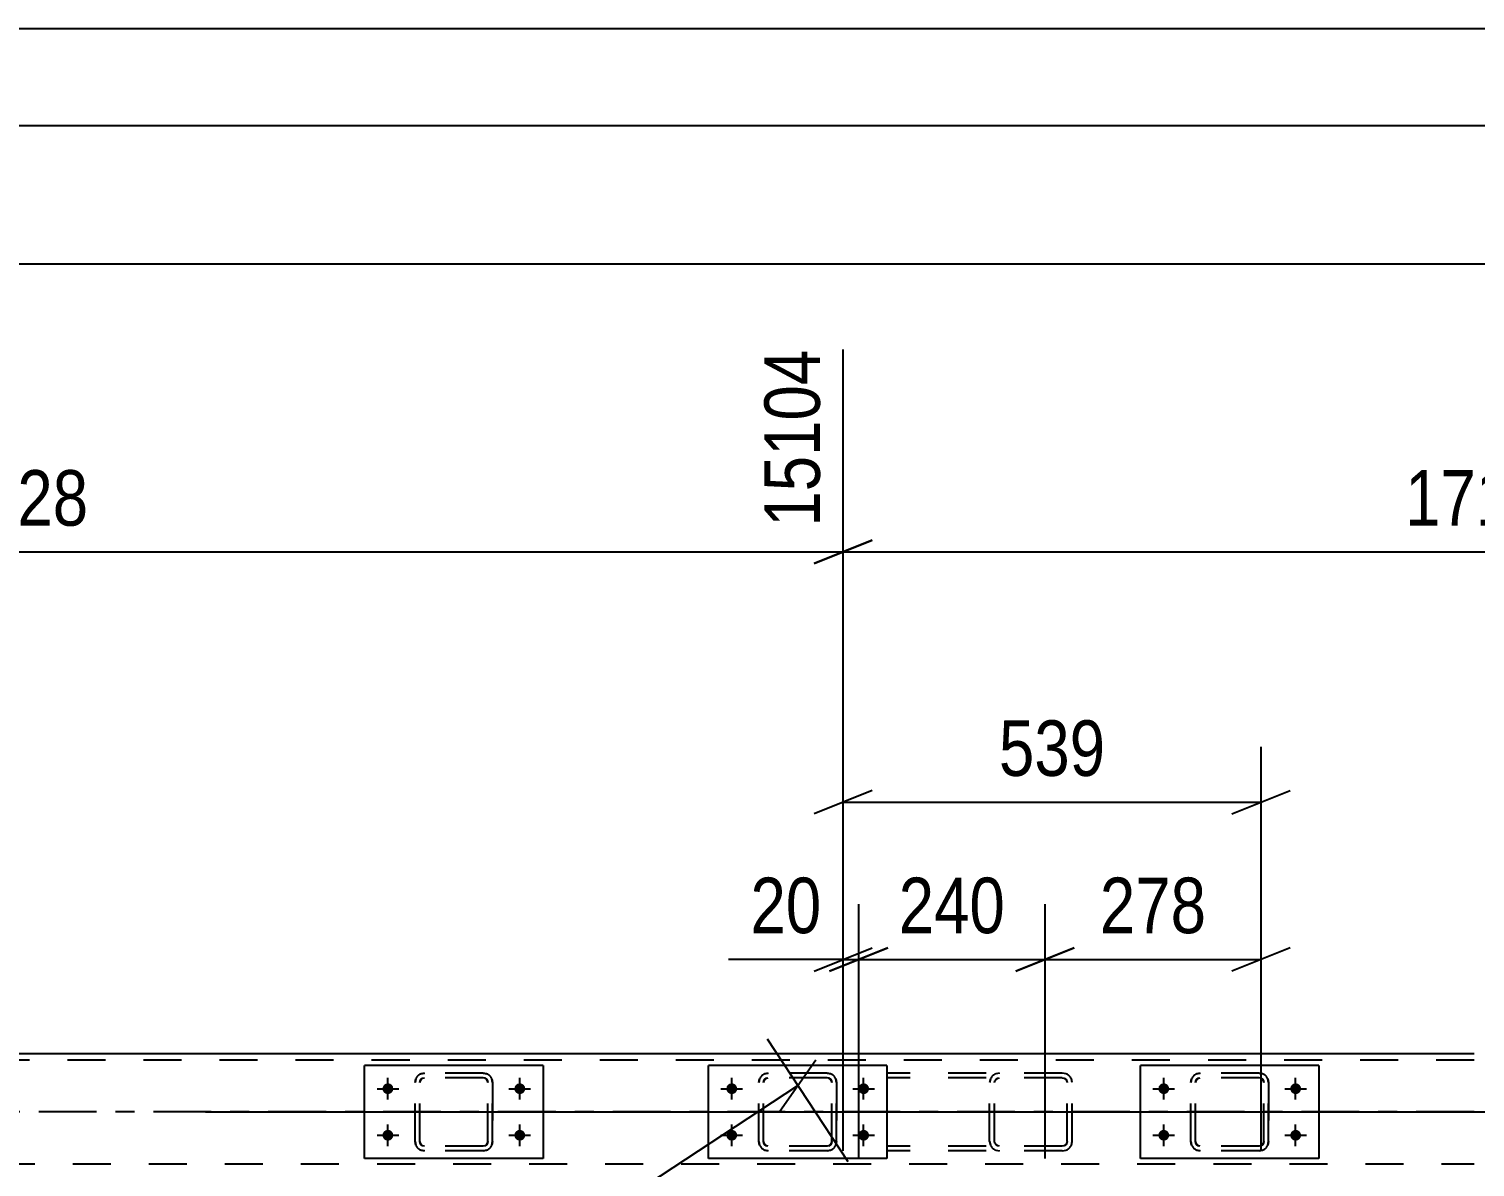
# Model space of a CAD drawing. Header units: millimetres. Extents: x -853 to 336, y -866 to -25.
# Drawn here: x -229.4 to -154.9, y -83.7 to -25.1 of the extents above; entities that cross this region are included whole.
import ezdxf

# ---------------------------------------------------------------- set-up
doc = ezdxf.new("R2010")
doc.units = ezdxf.units.MM
doc.linetypes.add('DXK_LINE_DOT2', pattern=[3.9198, 1.9599, -1.9599])
doc.linetypes.add('DXK_LINE_DOT3', pattern=[5.9187, 2.979, -0.9799, 0.9799, -0.9799])
doc.styles.add('Arial Narrow', font='ARIALN.TTF', dxfattribs={"height": 0.2})

# ---------------------------------------------------------------- blocks, each defined once
blk = doc.blocks.new('Unknown-570393679-1134')
at = {"color": 5, "linetype": 'Continuous'}
for p, q in [((336.325, -25.051), (-852.675, -25.051)), ((331.325, -30.051), (-847.675, -30.051))]:
    blk.add_line(p, q, dxfattribs=at)
blk = doc.blocks.new('Part-570393679-2540 - 2533')
at = {"color": 7, "linetype": 'DXK_LINE_DOT2'}
for p, q in [((-154.936, -78.205), (-791.628, -78.205)), ((-791.628, -83.565), (-154.936, -83.565))]:
    blk.add_line(p, q, dxfattribs=at)
at = {"color": 2, "linetype": 'Continuous'}
blk.add_line((-154.936, -77.885), (-289.369, -77.885), dxfattribs=at)
at = {"color": 7, "linetype": 'DXK_LINE_DOT3'}
blk.add_line((-154.936, -80.885), (-791.628, -80.885), dxfattribs=at)
blk = doc.blocks.new('Part-570393679-2556 - 2533')
at = {"color": 2, "linetype": 'Continuous'}
for p, q in [((-185.208, -78.485), (-194.408, -78.485)), ((-194.408, -83.285), (-194.408, -78.485)), ((-185.208, -78.485), (-185.208, -83.285)), ((-185.208, -83.285), (-194.408, -83.285))]:
    blk.add_line(p, q, dxfattribs=at)
blk = doc.blocks.new('Bolt-570393679-2557 - 2533')
at = {"linetype": 'Continuous'}
for points in [[(-210.936, -79.405, -1), (-210.936, -79.965, -1)], [(-204.136, -79.405, -1), (-204.136, -79.965, -1)], [(-210.936, -81.805, -1), (-210.936, -82.365, -1)], [(-204.136, -81.805, -1), (-204.136, -82.365, -1)]]:
    blk.add_hatch(color=1, dxfattribs=at).paths.add_polyline_path(points)
at = {"color": 1, "linetype": 'Continuous'}
for p, q in [((-211.496, -79.685), (-210.376, -79.685)), ((-210.936, -80.245), (-210.936, -79.125)), ((-204.696, -79.685), (-203.576, -79.685)), ((-204.136, -80.245), (-204.136, -79.125)), ((-210.936, -82.645), (-210.936, -81.525)), ((-204.136, -82.645), (-204.136, -81.525)), ((-211.496, -82.085), (-210.376, -82.085)), ((-204.696, -82.085), (-203.576, -82.085))]:
    blk.add_line(p, q, dxfattribs=at)
blk = doc.blocks.new('Part-570393679-2639 - 2533')
at = {"color": 2, "linetype": 'Continuous'}
for p, q in [((-202.936, -78.485), (-212.136, -78.485)), ((-212.136, -83.285), (-212.136, -78.485)), ((-202.936, -78.485), (-202.936, -83.285)), ((-202.936, -83.285), (-212.136, -83.285))]:
    blk.add_line(p, q, dxfattribs=at)
blk = doc.blocks.new('Bolt-570393679-2740 - 2533')
at = {"linetype": 'Continuous'}
for points in [[(-193.208, -79.405, -1), (-193.208, -79.965, -1)], [(-186.408, -79.405, -1), (-186.408, -79.965, -1)], [(-193.208, -81.805, -1), (-193.208, -82.365, -1)], [(-186.408, -81.805, -1), (-186.408, -82.365, -1)]]:
    blk.add_hatch(color=1, dxfattribs=at).paths.add_polyline_path(points)
at = {"color": 1, "linetype": 'Continuous'}
for p, q in [((-193.768, -79.685), (-192.648, -79.685)), ((-193.208, -80.245), (-193.208, -79.125)), ((-186.968, -79.685), (-185.848, -79.685)), ((-186.408, -80.245), (-186.408, -79.125)), ((-193.208, -82.645), (-193.208, -81.525)), ((-186.408, -82.645), (-186.408, -81.525)), ((-193.768, -82.085), (-192.648, -82.085)), ((-186.968, -82.085), (-185.848, -82.085))]:
    blk.add_line(p, q, dxfattribs=at)
blk = doc.blocks.new('Part-570393679-2757 - 2533')
at = {"color": 2, "linetype": 'Continuous'}
for p, q in [((-162.936, -78.485), (-172.136, -78.485)), ((-172.136, -83.285), (-172.136, -78.485)), ((-162.936, -78.485), (-162.936, -83.285)), ((-162.936, -83.285), (-172.136, -83.285))]:
    blk.add_line(p, q, dxfattribs=at)
blk = doc.blocks.new('Part-570393679-2907 - 2533')
at = {"color": 7, "linetype": 'DXK_LINE_DOT2'}
for p, q in [((-176.167, -78.885), (-185.181, -78.885)), ((-179.402, -78.885), (-179.597, -78.921)), ((-175.971, -78.921), (-176.167, -78.885)), ((-176.167, -79.125), (-185.181, -79.125)), ((-179.874, -79.181), (-179.913, -79.365)), ((-179.913, -82.405), (-179.913, -79.365)), ((-179.657, -79.365), (-179.638, -79.273)), ((-179.657, -82.405), (-179.657, -79.365)), ((-179.638, -79.273), (-179.582, -79.195)), ((-179.582, -79.195), (-179.499, -79.143)), ((-179.499, -79.143), (-179.402, -79.125)), ((-176.167, -79.125), (-176.069, -79.143)), ((-176.069, -79.143), (-175.986, -79.195)), ((-175.986, -79.195), (-175.931, -79.273)), ((-175.931, -79.273), (-175.911, -79.365)), ((-175.911, -82.405), (-175.911, -79.365)), ((-175.656, -79.365), (-175.695, -79.181)), ((-175.656, -82.405), (-175.656, -79.365)), ((-176.167, -82.645), (-185.181, -82.645)), ((-179.913, -82.405), (-179.874, -82.589)), ((-179.638, -82.497), (-179.657, -82.405)), ((-179.582, -82.575), (-179.638, -82.497)), ((-179.499, -82.627), (-179.582, -82.575)), ((-179.402, -82.645), (-179.499, -82.627)), ((-176.069, -82.627), (-176.167, -82.645)), ((-175.986, -82.575), (-176.069, -82.627)), ((-175.931, -82.497), (-175.986, -82.575)), ((-175.911, -82.405), (-175.931, -82.497)), ((-175.695, -82.589), (-175.656, -82.405)), ((-176.167, -82.885), (-185.181, -82.885)), ((-179.597, -82.848), (-179.402, -82.885)), ((-176.167, -82.885), (-175.971, -82.848))]:
    blk.add_line(p, q, dxfattribs=at)
for centre, start, end in [((-179.421, -79.386), 110.75832, 155.68005), ((-176.147, -79.386), 24.31995, 69.24168), ((-179.421, -82.384), 204.31995, 249.24168), ((-176.147, -82.384), 290.75832, 335.68005)]:
    blk.add_arc(centre, 0.496, start, end, dxfattribs=at)
blk = doc.blocks.new('Part-570393679-3026 - 2533')
at = {"color": 7, "linetype": 'DXK_LINE_DOT2'}
for p, q in [((-169.24, -78.921), (-169.056, -78.885)), ((-169.056, -78.885), (-169.24, -78.921)), ((-166.016, -78.885), (-169.056, -78.885)), ((-166.016, -78.885), (-165.833, -78.921)), ((-165.833, -78.921), (-166.016, -78.885)), ((-169.536, -79.365), (-169.5, -79.181)), ((-169.5, -79.181), (-169.536, -79.365)), ((-169.536, -82.405), (-169.536, -79.365)), ((-169.536, -79.365), (-169.536, -79.365)), ((-169.536, -82.405), (-169.536, -79.365)), ((-169.296, -79.365), (-169.278, -79.273)), ((-169.278, -79.273), (-169.296, -79.365)), ((-169.296, -82.405), (-169.296, -79.365)), ((-169.296, -79.365), (-169.296, -79.365)), ((-169.296, -82.405), (-169.296, -79.365)), ((-169.278, -79.273), (-169.226, -79.195)), ((-169.226, -79.195), (-169.278, -79.273)), ((-169.226, -79.195), (-169.148, -79.143)), ((-169.148, -79.143), (-169.226, -79.195)), ((-169.148, -79.143), (-169.056, -79.125)), ((-166.016, -79.125), (-169.056, -79.125)), ((-165.924, -79.143), (-166.016, -79.125)), ((-165.924, -79.143), (-165.847, -79.195)), ((-165.847, -79.195), (-165.924, -79.143)), ((-165.847, -79.195), (-165.795, -79.273)), ((-165.795, -79.273), (-165.847, -79.195)), ((-165.795, -79.273), (-165.776, -79.365)), ((-165.776, -79.365), (-165.795, -79.273)), ((-165.776, -82.405), (-165.776, -79.365)), ((-165.776, -79.365), (-165.776, -79.365)), ((-165.776, -82.405), (-165.776, -79.365)), ((-165.573, -79.181), (-165.536, -79.365)), ((-165.536, -79.365), (-165.573, -79.181)), ((-165.536, -82.405), (-165.536, -79.365)), ((-165.536, -79.365), (-165.536, -79.365)), ((-165.536, -79.365), (-165.536, -82.405)), ((-169.536, -82.405), (-169.536, -82.405)), ((-169.5, -82.589), (-169.536, -82.405)), ((-169.536, -82.405), (-169.5, -82.589)), ((-169.296, -82.405), (-169.296, -82.405)), ((-169.278, -82.497), (-169.296, -82.405)), ((-169.296, -82.405), (-169.278, -82.497)), ((-169.226, -82.575), (-169.278, -82.497)), ((-169.278, -82.497), (-169.226, -82.575)), ((-169.148, -82.627), (-169.226, -82.575)), ((-169.226, -82.575), (-169.148, -82.627)), ((-169.056, -82.645), (-169.148, -82.627)), ((-166.016, -82.645), (-169.056, -82.645)), ((-165.924, -82.627), (-166.016, -82.645)), ((-165.847, -82.575), (-165.924, -82.627)), ((-165.924, -82.627), (-165.847, -82.575)), ((-165.795, -82.497), (-165.847, -82.575)), ((-165.847, -82.575), (-165.795, -82.497)), ((-165.776, -82.405), (-165.795, -82.497)), ((-165.795, -82.497), (-165.776, -82.405)), ((-165.776, -82.405), (-165.776, -82.405)), ((-165.536, -82.405), (-165.573, -82.589)), ((-165.573, -82.589), (-165.536, -82.405)), ((-165.536, -82.405), (-165.536, -82.405)), ((-169.056, -82.885), (-169.24, -82.848)), ((-169.24, -82.848), (-169.056, -82.885)), ((-166.016, -82.885), (-169.056, -82.885)), ((-165.833, -82.848), (-166.016, -82.885)), ((-166.016, -82.885), (-165.833, -82.848))]:
    blk.add_line(p, q, dxfattribs=at)
for centre, start, end in [((-169.056, -79.365), 112.5, 157.5), ((-169.056, -79.365), 112.5, 157.5), ((-166.016, -79.365), 22.5, 67.5), ((-166.016, -79.365), 22.5, 67.5), ((-169.056, -82.405), 202.5, 247.5), ((-169.056, -82.405), 202.5, 247.5), ((-166.016, -82.405), 292.5, 337.5), ((-166.016, -82.405), 292.5, 337.5)]:
    blk.add_arc(centre, 0.48, start, end, dxfattribs=at)
blk = doc.blocks.new('Part-570393679-3086 - 2533')
at = {"color": 7, "linetype": 'DXK_LINE_DOT2'}
for p, q in [((-209.24, -78.921), (-209.056, -78.885)), ((-209.056, -78.885), (-209.24, -78.921)), ((-206.016, -78.885), (-209.056, -78.885)), ((-206.016, -78.885), (-205.833, -78.921)), ((-205.833, -78.921), (-206.016, -78.885)), ((-209.536, -79.365), (-209.5, -79.181)), ((-209.5, -79.181), (-209.536, -79.365)), ((-209.536, -82.405), (-209.536, -79.365)), ((-209.536, -79.365), (-209.536, -79.365)), ((-209.536, -82.405), (-209.536, -79.365)), ((-209.296, -79.365), (-209.278, -79.273)), ((-209.278, -79.273), (-209.296, -79.365)), ((-209.296, -82.405), (-209.296, -79.365)), ((-209.296, -79.365), (-209.296, -79.365)), ((-209.296, -82.405), (-209.296, -79.365)), ((-209.278, -79.273), (-209.226, -79.195)), ((-209.226, -79.195), (-209.278, -79.273)), ((-209.226, -79.195), (-209.148, -79.143)), ((-209.148, -79.143), (-209.226, -79.195)), ((-209.148, -79.143), (-209.056, -79.125)), ((-206.016, -79.125), (-209.056, -79.125)), ((-205.924, -79.143), (-206.016, -79.125)), ((-205.924, -79.143), (-205.847, -79.195)), ((-205.847, -79.195), (-205.924, -79.143)), ((-205.847, -79.195), (-205.795, -79.273)), ((-205.795, -79.273), (-205.847, -79.195)), ((-205.795, -79.273), (-205.776, -79.365)), ((-205.776, -79.365), (-205.795, -79.273)), ((-205.776, -82.405), (-205.776, -79.365)), ((-205.776, -79.365), (-205.776, -79.365)), ((-205.776, -82.405), (-205.776, -79.365)), ((-205.573, -79.181), (-205.536, -79.365)), ((-205.536, -79.365), (-205.573, -79.181)), ((-205.536, -82.405), (-205.536, -79.365)), ((-205.536, -79.365), (-205.536, -79.365)), ((-205.536, -79.365), (-205.536, -82.405)), ((-209.536, -82.405), (-209.536, -82.405)), ((-209.5, -82.589), (-209.536, -82.405)), ((-209.536, -82.405), (-209.5, -82.589)), ((-209.296, -82.405), (-209.296, -82.405)), ((-209.278, -82.497), (-209.296, -82.405)), ((-209.296, -82.405), (-209.278, -82.497)), ((-209.226, -82.575), (-209.278, -82.497)), ((-209.278, -82.497), (-209.226, -82.575)), ((-209.148, -82.627), (-209.226, -82.575)), ((-209.226, -82.575), (-209.148, -82.627)), ((-209.056, -82.645), (-209.148, -82.627)), ((-206.016, -82.645), (-209.056, -82.645)), ((-205.924, -82.627), (-206.016, -82.645)), ((-205.847, -82.575), (-205.924, -82.627)), ((-205.924, -82.627), (-205.847, -82.575)), ((-205.795, -82.497), (-205.847, -82.575)), ((-205.847, -82.575), (-205.795, -82.497)), ((-205.776, -82.405), (-205.795, -82.497)), ((-205.795, -82.497), (-205.776, -82.405)), ((-205.776, -82.405), (-205.776, -82.405)), ((-205.536, -82.405), (-205.573, -82.589)), ((-205.573, -82.589), (-205.536, -82.405)), ((-205.536, -82.405), (-205.536, -82.405)), ((-209.056, -82.885), (-209.24, -82.848)), ((-209.24, -82.848), (-209.056, -82.885)), ((-206.016, -82.885), (-209.056, -82.885)), ((-205.833, -82.848), (-206.016, -82.885)), ((-206.016, -82.885), (-205.833, -82.848))]:
    blk.add_line(p, q, dxfattribs=at)
for centre, start, end in [((-209.056, -79.365), 112.5, 157.5), ((-209.056, -79.365), 112.5, 157.5), ((-206.016, -79.365), 22.5, 67.5), ((-206.016, -79.365), 22.5, 67.5), ((-209.056, -82.405), 202.5, 247.5), ((-209.056, -82.405), 202.5, 247.5), ((-206.016, -82.405), 292.5, 337.5), ((-206.016, -82.405), 292.5, 337.5)]:
    blk.add_arc(centre, 0.48, start, end, dxfattribs=at)
blk = doc.blocks.new('Part-570393679-3124 - 2533')
at = {"color": 7, "linetype": 'DXK_LINE_DOT2'}
for p, q in [((-191.512, -78.921), (-191.328, -78.885)), ((-191.328, -78.885), (-191.512, -78.921)), ((-188.288, -78.885), (-191.328, -78.885)), ((-188.288, -78.885), (-188.105, -78.921)), ((-188.105, -78.921), (-188.288, -78.885)), ((-191.808, -79.365), (-191.772, -79.181)), ((-191.772, -79.181), (-191.808, -79.365)), ((-191.808, -82.405), (-191.808, -79.365)), ((-191.808, -79.365), (-191.808, -79.365)), ((-191.808, -82.405), (-191.808, -79.365)), ((-191.568, -79.365), (-191.55, -79.273)), ((-191.55, -79.273), (-191.568, -79.365)), ((-191.568, -82.405), (-191.568, -79.365)), ((-191.568, -79.365), (-191.568, -79.365)), ((-191.568, -82.405), (-191.568, -79.365)), ((-191.55, -79.273), (-191.498, -79.195)), ((-191.498, -79.195), (-191.55, -79.273)), ((-191.498, -79.195), (-191.42, -79.143)), ((-191.42, -79.143), (-191.498, -79.195)), ((-191.42, -79.143), (-191.328, -79.125)), ((-188.288, -79.125), (-191.328, -79.125)), ((-188.196, -79.143), (-188.288, -79.125)), ((-188.196, -79.143), (-188.119, -79.195)), ((-188.119, -79.195), (-188.196, -79.143)), ((-188.119, -79.195), (-188.067, -79.273)), ((-188.067, -79.273), (-188.119, -79.195)), ((-188.067, -79.273), (-188.048, -79.365)), ((-188.048, -79.365), (-188.067, -79.273)), ((-188.048, -82.405), (-188.048, -79.365)), ((-188.048, -79.365), (-188.048, -79.365)), ((-188.048, -82.405), (-188.048, -79.365)), ((-187.845, -79.181), (-187.808, -79.365)), ((-187.808, -79.365), (-187.845, -79.181)), ((-187.808, -82.405), (-187.808, -79.365)), ((-187.808, -79.365), (-187.808, -79.365)), ((-187.808, -79.365), (-187.808, -82.405)), ((-191.808, -82.405), (-191.808, -82.405)), ((-191.772, -82.588), (-191.808, -82.405)), ((-191.808, -82.405), (-191.772, -82.588)), ((-191.568, -82.405), (-191.568, -82.405)), ((-191.55, -82.497), (-191.568, -82.405)), ((-191.568, -82.405), (-191.55, -82.497)), ((-191.498, -82.574), (-191.55, -82.497)), ((-191.55, -82.497), (-191.498, -82.574)), ((-191.42, -82.627), (-191.498, -82.574)), ((-191.498, -82.574), (-191.42, -82.627)), ((-191.328, -82.645), (-191.42, -82.627)), ((-188.288, -82.645), (-191.328, -82.645)), ((-188.196, -82.627), (-188.288, -82.645)), ((-188.119, -82.574), (-188.196, -82.627)), ((-188.196, -82.627), (-188.119, -82.574)), ((-188.067, -82.497), (-188.119, -82.574)), ((-188.119, -82.574), (-188.067, -82.497)), ((-188.048, -82.405), (-188.067, -82.497)), ((-188.067, -82.497), (-188.048, -82.405)), ((-188.048, -82.405), (-188.048, -82.405)), ((-187.808, -82.405), (-187.845, -82.588)), ((-187.845, -82.588), (-187.808, -82.405)), ((-187.808, -82.405), (-187.808, -82.405)), ((-191.328, -82.885), (-191.512, -82.848)), ((-191.512, -82.848), (-191.328, -82.885)), ((-188.288, -82.885), (-191.328, -82.885)), ((-188.105, -82.848), (-188.288, -82.885)), ((-188.288, -82.885), (-188.105, -82.848))]:
    blk.add_line(p, q, dxfattribs=at)
for centre, start, end in [((-191.328, -79.365), 112.5, 157.5), ((-191.328, -79.365), 112.5, 157.5), ((-188.288, -79.365), 22.5, 67.5), ((-188.288, -79.365), 22.5, 67.5), ((-191.328, -82.405), 202.5, 247.5), ((-191.328, -82.405), 202.5, 247.5), ((-188.288, -82.405), 292.5, 337.5), ((-188.288, -82.405), 292.5, 337.5)]:
    blk.add_arc(centre, 0.48, start, end, dxfattribs=at)
blk = doc.blocks.new('Bolt-570393679-3153 - 2533')
at = {"linetype": 'Continuous'}
for points in [[(-170.936, -79.405, -1), (-170.936, -79.965, -1)], [(-164.136, -79.405, -1), (-164.136, -79.965, -1)], [(-170.936, -81.805, -1), (-170.936, -82.365, -1)], [(-164.136, -81.805, -1), (-164.136, -82.365, -1)]]:
    blk.add_hatch(color=1, dxfattribs=at).paths.add_polyline_path(points)
at = {"color": 1, "linetype": 'Continuous'}
for p, q in [((-171.496, -79.685), (-170.376, -79.685)), ((-170.936, -80.245), (-170.936, -79.125)), ((-164.696, -79.685), (-163.576, -79.685)), ((-164.136, -80.245), (-164.136, -79.125)), ((-170.936, -82.645), (-170.936, -81.525)), ((-164.136, -82.645), (-164.136, -81.525)), ((-171.496, -82.085), (-170.376, -82.085)), ((-164.696, -82.085), (-163.576, -82.085))]:
    blk.add_line(p, q, dxfattribs=at)
blk = doc.blocks.new('StraightDimension-570393679-4241 - 2533')
at = {"color": 7, "linetype": 'Continuous'}
for p, q in [((-272.599, -82.885), (-272.599, -41.57)), ((-187.465, -82.885), (-187.465, -41.57)), ((-271.099, -51.411), (-274.099, -52.611)), ((-188.965, -52.611), (-185.965, -51.411)), ((-272.599, -52.011), (-187.465, -52.011))]:
    blk.add_line(p, q, dxfattribs=at)
at = {"color": 0}
blk.add_wipeout([(-225.776, -51.261), (-225.776, -47.061), (-234.288, -47.061), (-234.288, -51.261)], dxfattribs=at)
at = {"color": 3, "style": 'Arial Narrow'}
blk.add_text('2128', height=2.8633, dxfattribs=at).set_placement((-233.688, -50.661))
at = {"color": 0, "linetype": 'Continuous'}
blk.add_wipeout([(-188.065, -40.97), (-192.265, -40.97), (-192.265, -51.311), (-188.065, -51.311)], dxfattribs=at)
at = {"color": 3, "linetype": 'Continuous', "style": 'Arial Narrow'}
blk.add_text('15104', height=2.8633, rotation=90.00021, dxfattribs=at).set_placement((-188.665, -50.711))
blk = doc.blocks.new('StraightDimension-570393679-4089 - 2533')
at = {"color": 7, "linetype": 'Continuous'}
for p, q in [((-187.215, -83.449), (-191.369, -77.133)), ((-190.727, -80.84), (-188.88, -78.189)), ((-222.397, -100.954), (-189.803, -79.514)), ((-219.809, -104.889), (-223.964, -98.573)), ((-221.474, -99.628), (-223.321, -102.28))]:
    blk.add_line(p, q, dxfattribs=at)
at = {"color": 0}
blk.add_wipeout([(-203.72, -87.771), (-206.028, -84.262), (-211.613, -87.935), (-209.305, -91.444)], dxfattribs=at)
at = {"color": 3, "style": 'Arial Narrow'}
blk.add_text('975', height=2.8633, rotation=33.33468, dxfattribs=at).set_placement((-209.133, -90.613))
blk = doc.blocks.new('StraightDimension-570393679-3399 - 2533')
at = {"color": 7, "linetype": 'Continuous'}
for p, q in [((-187.465, -82.885), (-187.465, -62.059)), ((-165.919, -82.885), (-165.919, -62.059)), ((-185.965, -64.309), (-188.965, -65.509)), ((-167.419, -65.509), (-164.419, -64.309)), ((-187.465, -64.909), (-165.919, -64.909))]:
    blk.add_line(p, q, dxfattribs=at)
at = {"color": 0}
blk.add_wipeout([(-173.35, -64.159), (-173.35, -59.959), (-180.034, -59.959), (-180.034, -64.159)], dxfattribs=at)
at = {"color": 3, "style": 'Arial Narrow'}
blk.add_text('539', height=2.8633, dxfattribs=at).set_placement((-179.434, -63.559))
blk = doc.blocks.new('StraightDimension-570393679-3729 - 2533')
at = {"color": 7, "linetype": 'Continuous'}
blk.add_line((-792.428, -37.161), (-121.416, -37.161), dxfattribs=at)
blk = doc.blocks.new('StraightDimension-570393679-3410 - 2533')
at = {"color": 7, "linetype": 'Continuous'}
for p, q in [((-187.465, -82.885), (-187.465, -70.167)), ((-186.665, -83.285), (-186.665, -70.167)), ((-187.465, -73.017), (-193.371, -73.017)), ((-187.465, -73.017), (-193.371, -73.017)), ((-188.965, -73.617), (-185.965, -72.417)), ((-185.165, -72.417), (-188.165, -73.617)), ((-187.465, -73.017), (-186.665, -73.017))]:
    blk.add_line(p, q, dxfattribs=at)
at = {"color": 0}
blk.add_wipeout([(-187.99, -72.267), (-187.99, -68.067), (-192.846, -68.067), (-192.846, -72.267)], dxfattribs=at)
at = {"color": 3, "style": 'Arial Narrow'}
blk.add_text('20', height=2.8633, dxfattribs=at).set_placement((-192.246, -71.667))
blk = doc.blocks.new('StraightDimension-570393679-3418 - 2533')
at = {"color": 7, "linetype": 'Continuous'}
for p, q in [((-177.057, -83.285), (-177.057, -70.167)), ((-165.919, -82.885), (-165.919, -70.167)), ((-178.557, -73.617), (-175.557, -72.417)), ((-177.057, -73.017), (-165.919, -73.017)), ((-164.419, -72.417), (-167.419, -73.617))]:
    blk.add_line(p, q, dxfattribs=at)
at = {"color": 0}
blk.add_wipeout([(-168.146, -72.267), (-168.146, -68.067), (-174.83, -68.067), (-174.83, -72.267)], dxfattribs=at)
at = {"color": 3, "style": 'Arial Narrow'}
blk.add_text('278', height=2.8633, dxfattribs=at).set_placement((-174.23, -71.667))
blk = doc.blocks.new('StraightDimension-570393679-3428 - 2533')
at = {"color": 7, "linetype": 'Continuous'}
for p, q in [((-186.665, -83.285), (-186.665, -70.167)), ((-177.057, -83.285), (-177.057, -70.167)), ((-188.165, -73.617), (-185.165, -72.417)), ((-186.665, -73.017), (-177.057, -73.017)), ((-175.557, -72.417), (-178.557, -73.617))]:
    blk.add_line(p, q, dxfattribs=at)
at = {"color": 0}
blk.add_wipeout([(-178.519, -72.267), (-178.519, -68.067), (-185.203, -68.067), (-185.203, -72.267)], dxfattribs=at)
at = {"color": 3, "style": 'Arial Narrow'}
blk.add_text('240', height=2.8633, dxfattribs=at).set_placement((-184.603, -71.667))
blk = doc.blocks.new('StraightDimension-570393679-3802 - 2533')
at = {"color": 7, "linetype": 'Continuous'}
for p, q in [((-114.516, -79.385), (-113.316, -82.385)), ((-220.346, -80.885), (-111.516, -80.885)), ((-113.916, -86.085), (-113.916, -80.885)), ((-113.316, -87.585), (-114.516, -84.585)), ((-119.016, -86.085), (-111.516, -86.085)), ((-113.916, -86.085), (-113.916, -93.819)), ((-113.916, -86.085), (-113.916, -93.819))]:
    blk.add_line(p, q, dxfattribs=at)
at = {"color": 0}
blk.add_wipeout([(-114.666, -86.61), (-118.866, -86.61), (-118.866, -93.294), (-114.666, -93.294)], dxfattribs=at)
at = {"color": 3, "style": 'Arial Narrow'}
blk.add_text('130', height=2.8633, rotation=90.00021, dxfattribs=at).set_placement((-115.266, -92.694))
blk = doc.blocks.new('StraightDimension-570393679-3810 - 2533')
at = {"color": 7, "linetype": 'Continuous'}
for p, q in [((-113.916, -75.685), (-113.916, -67.951)), ((-113.916, -75.685), (-113.916, -67.951)), ((-114.516, -74.185), (-113.316, -77.185)), ((-119.016, -75.685), (-111.516, -75.685)), ((-113.916, -80.885), (-113.916, -75.685)), ((-113.316, -82.385), (-114.516, -79.385)), ((-220.346, -80.885), (-111.516, -80.885))]:
    blk.add_line(p, q, dxfattribs=at)
at = {"color": 0}
blk.add_wipeout([(-114.666, -68.476), (-118.866, -68.476), (-118.866, -75.16), (-114.666, -75.16)], dxfattribs=at)
at = {"color": 3, "style": 'Arial Narrow'}
blk.add_text('130', height=2.8633, rotation=90.00021, dxfattribs=at).set_placement((-115.266, -74.56))
blk = doc.blocks.new('StraightDimension-570393679-4240 - 2533')
at = {"color": 7, "linetype": 'Continuous'}
for p, q in [((-187.465, -82.885), (-187.465, -41.57)), ((-122.216, -76.885), (-122.216, -41.57)), ((-185.965, -51.411), (-188.965, -52.611)), ((-123.716, -52.611), (-120.716, -51.411)), ((-187.465, -52.011), (-122.216, -52.011))]:
    blk.add_line(p, q, dxfattribs=at)
at = {"color": 0}
blk.add_wipeout([(-150.584, -51.261), (-150.584, -47.061), (-159.097, -47.061), (-159.097, -51.261)], dxfattribs=at)
at = {"color": 3, "style": 'Arial Narrow'}
blk.add_text('1719', height=2.8633, dxfattribs=at).set_placement((-158.497, -50.661))
at = {"color": 0, "linetype": 'Continuous'}
blk.add_wipeout([(-122.816, -40.97), (-127.016, -40.97), (-127.016, -51.311), (-122.816, -51.311)], dxfattribs=at)
at = {"color": 3, "linetype": 'Continuous', "style": 'Arial Narrow'}
blk.add_text('16823', height=2.8633, rotation=90.00021, dxfattribs=at).set_placement((-123.416, -50.711))

msp = doc.modelspace()

# ---------------------------------------------------------------- block references
for name in ['Unknown-570393679-1134', 'Part-570393679-2540 - 2533', 'Part-570393679-2639 - 2533', 'Part-570393679-3086 - 2533', 'Part-570393679-2556 - 2533', 'Part-570393679-3124 - 2533', 'Part-570393679-2907 - 2533', 'Part-570393679-2757 - 2533', 'Part-570393679-3026 - 2533', 'Bolt-570393679-2557 - 2533', 'Bolt-570393679-2740 - 2533', 'Bolt-570393679-3153 - 2533']:
    msp.add_blockref(name, (0, 0))

# ---------------------------------------------------------------- next in the draw order: block references
msp.add_blockref('StraightDimension-570393679-4241 - 2533', (0, 0))

# ---------------------------------------------------------------- next in the draw order: block references
msp.add_blockref('StraightDimension-570393679-4089 - 2533', (0, 0))

# ---------------------------------------------------------------- next in the draw order: block references
msp.add_blockref('StraightDimension-570393679-3399 - 2533', (0, 0))

# ---------------------------------------------------------------- next in the draw order: block references
msp.add_blockref('StraightDimension-570393679-3729 - 2533', (0, 0))

# ---------------------------------------------------------------- next in the draw order: block references
for name in ['StraightDimension-570393679-3410 - 2533', 'StraightDimension-570393679-3418 - 2533']:
    msp.add_blockref(name, (0, 0))

# ---------------------------------------------------------------- next in the draw order: block references
msp.add_blockref('StraightDimension-570393679-3428 - 2533', (0, 0))

# ---------------------------------------------------------------- next in the draw order: block references
msp.add_blockref('StraightDimension-570393679-3802 - 2533', (0, 0))

# ---------------------------------------------------------------- next in the draw order: block references
msp.add_blockref('StraightDimension-570393679-3810 - 2533', (0, 0))

# ---------------------------------------------------------------- next in the draw order: block references
msp.add_blockref('StraightDimension-570393679-4240 - 2533', (0, 0))

doc.saveas('drawing.dxf')
